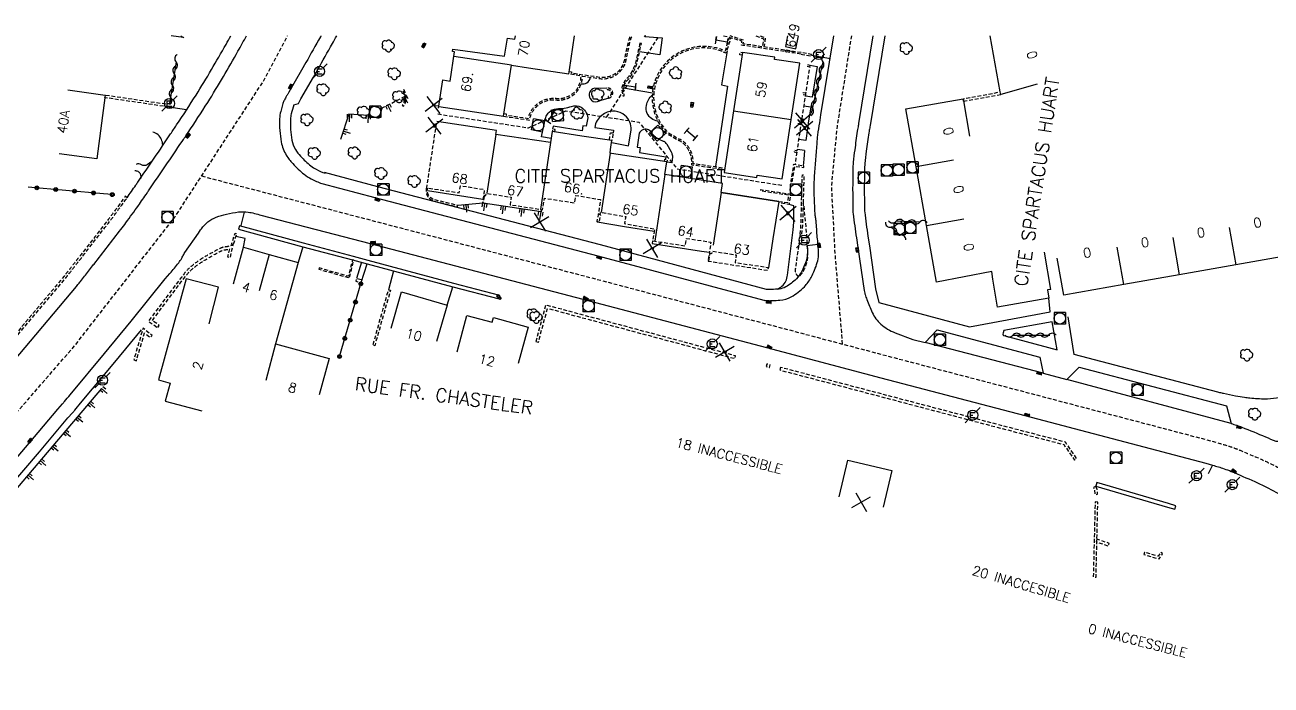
# Model space of a CAD drawing. Header units: millimetres. Extents: x 150000 to 151001, y 125999 to 127001.
# Drawn here: x 150158.4 to 150323, y 126914.3 to 127001.4 of the extents above; entities that cross this region are included whole.
import ezdxf
from ezdxf.enums import TextEntityAlignment as Align

# ---------------------------------------------------------------- set-up
doc = ezdxf.new("R2010")
doc.units = ezdxf.units.MM
doc.linetypes.add('DASHED', pattern=[0.75, 0.5, -0.25])
doc.layers.get('0').update_dxf_attribs({"linetype": 'CONTINUOUS'})
for name, color, linetype in [('W0001', 6, 'DASHED'), ('W0008', 7, 'CONTINUOUS'), ('W0017', 7, 'CONTINUOUS'), ('W0100', 7, 'CONTINUOUS'), ('W0112', 1, 'DASHED'), ('W0211', 2, 'CONTINUOUS'), ('W0300', 7, 'CONTINUOUS'), ('W0310', 3, 'CONTINUOUS'), ('W0322', 7, 'CONTINUOUS'), ('W0400', 7, 'CONTINUOUS'), ('W0420', 7, 'CONTINUOUS'), ('W0471', 7, 'CONTINUOUS'), ('W0989', 7, 'CONTINUOUS'), ('W0991', 7, 'CONTINUOUS'), ('W1102', 7, 'CONTINUOUS'), ('W1474', 7, 'CONTINUOUS')]:
    doc.layers.add(name, color=color, linetype=linetype)
doc.styles.get("Standard").update_dxf_attribs({"font": 'romans.shx', "width": 0.85})

# ---------------------------------------------------------------- blocks, each defined once
blk = doc.blocks.new('T300')
for p, q in [((-0.8, 0.51), (-0.86, 0.34)), ((-0.86, 0.34), (-0.86, 0.17)), ((-0.86, 0.17), (-0.74, 0.06)), ((-0.69, 0.63), (-0.8, 0.51)), ((-0.8, -0.06), (-0.74, 0.06)), ((-0.74, 0.06), (-0.69, 0.11)), ((-0.57, 0.69), (-0.69, 0.63)), ((-0.46, 0.69), (-0.57, 0.69)), ((-0.29, 0.63), (-0.46, 0.69)), ((-0.29, 0.63), (-0.17, 0.74)), ((-0.23, 0.57), (-0.29, 0.63)), ((-0.17, 0.74), (-0.06, 0.8)), ((-0.06, 0.8), (0.06, 0.8)), ((0.06, 0.8), (0.23, 0.74)), ((0.23, 0.74), (0.34, 0.63)), ((0.34, 0.63), (0.4, 0.51)), ((0.46, 0.46), (0.34, 0.46)), ((0.4, 0.51), (0.4, 0.46)), ((0.57, 0.4), (0.46, 0.46)), ((0.57, 0.4), (0.69, 0.29)), ((0.69, 0.29), (0.74, 0.17)), ((0.74, 0.06), (0.69, -0.17)), ((0.74, 0.17), (0.74, 0.06)), ((-0.8, -0.17), (-0.8, -0.06)), ((-0.8, -0.23), (-0.8, -0.17)), ((-0.74, -0.34), (-0.8, -0.23)), ((-0.69, -0.4), (-0.74, -0.34)), ((-0.51, -0.46), (-0.69, -0.4)), ((-0.4, -0.46), (-0.51, -0.46)), ((-0.4, -0.46), (-0.34, -0.46)), ((-0.34, -0.46), (-0.34, -0.4)), ((-0.34, -0.51), (-0.34, -0.46)), ((-0.29, -0.63), (-0.34, -0.51)), ((-0.17, -0.74), (-0.29, -0.63)), ((-0.06, -0.8), (-0.17, -0.74)), ((0.06, -0.8), (-0.06, -0.8)), ((0.17, -0.74), (0.06, -0.8)), ((0.23, -0.69), (0.17, -0.74)), ((0.29, -0.46), (0.23, -0.46)), ((0.29, -0.63), (0.23, -0.69)), ((0.46, -0.4), (0.29, -0.46)), ((0.34, -0.51), (0.29, -0.63)), ((0.34, -0.51), (0.34, -0.46)), ((0.57, -0.34), (0.46, -0.4)), ((0.63, -0.29), (0.57, -0.34)), ((0.69, -0.17), (0.63, -0.29))]:
    blk.add_line(p, q)
blk = doc.blocks.new('T420')
for p, q in [((0.75, 0.75), (-0.75, 0.75)), ((-0.75, 0.75), (-0.75, -0.75)), ((0.75, 0.75), (0.75, -0.75)), ((0.75, -0.75), (-0.75, -0.75))]:
    blk.add_line(p, q)
blk.add_ellipse((0, 0), major_axis=(-0.53, 0.53), ratio=1, start_param=3.926991, end_param=10.210176)
blk = doc.blocks.new('T471')
for p, q in [((-0.333334, 0.333334), (-0.333334, -0.333334)), ((-0.333334, 0.333334), (0.333334, 0.333334)), ((-0.333334, 0), (0, 0)), ((0.500001, 0.500001), (1.000002, 1.000002)), ((-0.500001, -0.500001), (-1.000002, -1.000002)), ((-0.333334, -0.333334), (0.333334, -0.333334))]:
    blk.add_line(p, q)
blk.add_ellipse((0, 0), major_axis=(0.471405, 0.471405), ratio=1, start_param=5.4977871438, end_param=11.780972451)
blk = doc.blocks.new('t211o')
at = {"color": 0, "linetype": 'Continuous'}
for p, q in [((-0.29, 0.5), (-0.29, 0)), ((0, 1), (0, 0)), ((0.29, 0.5), (0.29, 0))]:
    blk.add_line(p, q, dxfattribs=at)
blk = doc.blocks.new('T400')
for p, q in [((-0.15, 0.3), (0.15, 0.3)), ((-0.15, -0.25), (-0.15, 0.3)), ((-0.15, 0.15), (0.15, 0.15)), ((-0.15, 0), (0.15, 0)), ((0.15, 0.3), (0.15, -0.25)), ((-0.15, -0.15), (0.15, -0.15)), ((-0.15, -0.25), (-0.15, -0.3)), ((-0.15, -0.3), (0.15, -0.3)), ((0.15, -0.3), (0.15, -0.25))]:
    blk.add_line(p, q)
blk = doc.blocks.new('t322o')
at = {"color": 0, "linetype": 'Continuous'}
for radius in [0.25, 0.15]:
    blk.add_circle((0, 0), radius, dxfattribs=at)
blk = doc.blocks.new('t310o')
at = {"color": 0, "linetype": 'Continuous'}
for centre, start, end in [((-0.5, 0.38), 216.8699, 323.1304), ((0.5, -0.37), 36.8699, 143.1303)]:
    blk.add_arc(centre, 0.625, start, end, dxfattribs=at)
blk = doc.blocks.new('t991o')
at = {"color": 0, "linetype": 'Continuous'}
for p, q in [((-1, 1), (1, -1)), ((-1, -1), (1, 1))]:
    blk.add_line(p, q, dxfattribs=at)
blk = doc.blocks.new('T1474')
at = {"color": 0, "linetype": 'Continuous', "flags": 128}
for points in [[(-0.75, -0.5), (-0.75, 0.5)], [(-0.75, 0), (0.75, 0)], [(0.75, 0), (0.75, -0.5), (0.75, 0.5)]]:
    blk.add_lwpolyline(points, dxfattribs=at)

msp = doc.modelspace()

# ---------------------------------------------------------------- linework, layer by layer
at = {"layer": 'W0001', "flags": 128}
for points in [[(150134.66, 126924.13), (150165.05, 126959.14), (150178.23, 126976.07), (150189.85, 126993.9), (150193.12, 127000)], [(150235.3, 126989.31), (150242.21, 127000)], [(150266.43, 126959.3), (150265.45, 126971.24), (150264.98, 126980.17), (150265.74, 126988.06), (150267.63, 127000)], [(150212.97, 126989.69), (150224.94, 126987.86), (150229.87, 126990.1), (150239.52, 126988.62), (150244.58, 126982.44), (150258.45, 126980.27)]]:
    msp.add_lwpolyline(points, dxfattribs=at)
msp.add_lwpolyline([(150181.77, 126981.5), (150204.78, 126975.5), (150232.87, 126968.15), (150257.14, 126961.76), (150272.26, 126957.76), (150291.25, 126952.79), (150315.21, 126946.49), (150316.14, 126946.22, -0.011448), (150317.78, 126945.71, -0.017906), (150318.92, 126945.28, -0.004996), (150322.09, 126943.91, -0.010405), (150323.67, 126943.16, -0.025716), (150326.58, 126941.54, -0.023485), (150329.52, 126939.48, -0.021563), (150332.22, 126937.21, -0.030747), (150334.07, 126935.29, -0.006973), (150335.32, 126933.79, -0.005744), (150336.76, 126931.95, -0.007962), (150337.09, 126931.51, -0.009122), (150337.38, 126931.09), (150338.44, 126929.49), (150350.72, 126909.16), (150377.23, 126866.9), (150379.3, 126863.59), (150382.93, 126859.34), (150395.48, 126846.81)], format="xyb", dxfattribs=at)
at = {"layer": 'W0008', "flags": 128}
for points in [[(150131.48, 126926.89), (150139.4, 126936.29), (150152.37, 126951.57), (150155.44, 126955.23), (150165.25, 126966.91, 0.018455), (150165.43, 126967.15, -0.010365), (150165.75, 126967.56, -0.000252), (150166.83, 126968.94, 0.000502), (150167.37, 126969.62, 0.001431), (150167.56, 126969.87, 0.000077), (150171.11, 126974.45, 0.006929), (150171.77, 126975.33, 0.002724), (150173.41, 126977.59, 0.000636), (150174.57, 126979.25, 0.002627), (150174.84, 126979.65, 0.000325), (150179.18, 126986.04, 0.001753), (150179.98, 126987.23, 0.006759), (150182.57, 126991.21, 0.008021), (150184.64, 126994.63, 0.003904), (150186.57, 126997.98, 0.001138), (150187.7, 127000, 0.001138)], [(150171.92, 126978.63, 0.000636), (150173.07, 126980.29, 0.002627), (150173.34, 126980.67, 0.000325), (150177.68, 126987.06, 0.001753), (150178.47, 126988.24, 0.006759), (150181.03, 126992.18, 0.008021), (150183.07, 126995.55, 0.003904), (150184.99, 126998.88, 0.000636), (150185.62, 127000, 0.000636)], [(150197.53, 127000, -0.000643), (150197.46, 126999.88, 0.002096), (150195.54, 126996.47), (150194.97, 126995.46), (150193.3, 126992.58, 0.003516), (150193.1, 126992.24, 0.003516), (150192.9, 126991.89, 0.002461), (150192.77, 126991.65, 0.002461), (150192.64, 126991.41, 0.034359), (150192.21, 126990.03, 0.050002), (150192.07, 126989.05, 0.054422), (150192.29, 126985.99, 0.090769), (150192.95, 126984.25, 0.051762), (150193.8, 126983.13, 0.035085), (150195.31, 126981.72, 0.049432), (150196.24, 126981.11, 0.036332), (150197.63, 126980.51), (150204.66, 126978.65), (150234.09, 126970.97), (150256.02, 126965.1, 0.037609), (150256.16, 126965.07, 0.015296), (150256.52, 126965.04, 0.022091), (150257.11, 126965.04, 0.012411), (150258.16, 126965.1, 0.10496), (150259.64, 126965.55, 0.073752), (150261.38, 126966.88, 0.069601), (150262.28, 126968.11, 0.050295), (150263.08, 126970.06, 0.062487), (150263.25, 126971.06, 0.045053), (150263.18, 126972.47, 0.008796), (150263.09, 126973.43, -0.008796), (150263.01, 126974.39), (150262.93, 126975.4, 0.028299), (150262.85, 126976.02, -0.033468), (150262.79, 126976.54, -0.006024), (150262.68, 126979.26, -0.013053), (150262.68, 126980.51, -0.011035), (150262.73, 126981.45, -0.002388), (150263.05, 126985.8, -0.012906), (150263.16, 126986.91, -0.008767), (150263.4, 126988.53), (150263.57, 126989.56), (150265.25, 127000)], [(150193.97, 126990.88), (150194.56, 126991.08), (150194.87, 126991.67), (150196.56, 126994.56), (150197.13, 126995.58, -0.002096), (150199.04, 126998.98, 0.005192), (150199.61, 127000, 0.005192)], [(150270.44, 127000), (150268.55, 126988.42, -0.007114), (150268.44, 126987.82, 0.011448), (150268.37, 126987.44, 0.003532), (150268.03, 126984.96, 0.005415), (150267.83, 126983.33, 0.024623), (150267.77, 126982.3, 0.005081), (150267.77, 126977.27, 0.027883), (150267.82, 126976.51, 0.006533), (150268.25, 126973.32), (150268.43, 126972.06), (150269.27, 126966.37, 0.005714), (150269.35, 126966.03, 0.010592), (150269.4, 126965.85, 0.022759), (150269.63, 126965.18, 0.00873), (150270.35, 126963.48, 0.106865), (150271.47, 126961.94, 0.091718), (150273.36, 126960.8), (150275.7, 126959.91), (150277.35, 126959.53)], [(150231.92, 126993.68, 0.19066), (150232.66, 126993.82, 0.221162), (150233.13, 126994.53)], [(150235.3, 126993.1), (150234.48, 126993.05), (150233.66, 126993.1, 0.239616), (150233.02, 126992.53, 0.220205), (150233.07, 126991.73, 0.357971), (150234.06, 126991.33), (150234.66, 126991.54), (150235.47, 126991.79)], [(150242.01, 126988.75, -0.264138), (150240.63, 126989.76, -0.156533), (150240.51, 126990.82, -0.156886), (150241.29, 126992.19)], [(150193.97, 126990.88, 0.034359), (150193.6, 126989.7, 0.050002), (150193.5, 126989, 0.054422), (150193.7, 126986.25, 0.090769), (150194.17, 126984.99, 0.051762), (150194.84, 126984.11, 0.035085), (150196.21, 126982.84, 0.049432), (150196.9, 126982.38, 0.036332), (150198.1, 126981.86)], [(150227.95, 126986.47), (150226.68, 126986.66), (150227.09, 126988.75, -0.065931), (150227.29, 126989.4, -0.093514), (150227.67, 126989.92, -0.159932), (150228.66, 126990.39, 0.071465), (150230.63, 126990.68, -0.25294), (150231.9, 126990.57, -0.10004), (150232.46, 126990.03, -0.117504), (150232.79, 126989.19), (150232.57, 126988.06), (150232.1, 126988.13), (150232.05, 126987.48), (150228.19, 126988.06), (150228.13, 126987.67)], [(150235.93, 126985.94), (150235.94, 126985.94), (150238.17, 126985.5), (150238.49, 126987.57, 0.234434), (150237.68, 126989.49, 0.317469), (150234.99, 126989.76, 0.168899), (150233.8, 126988.4), (150233.71, 126987.92), (150236.17, 126987.54), (150236.12, 126987.17)], [(150243.23, 126983.37), (150243.9, 126983.26), (150244, 126984.01, 0.053621), (150243.9, 126984.49, 0.019239), (150243.84, 126984.65), (150243.24, 126985.67, 0.024802), (150243.13, 126985.81, 0.032598), (150242.96, 126985.99, 0.167113), (150242.79, 126986.06), (150242.2, 126986.34, -0.056408), (150241.85, 126986.53, -0.053111), (150241.56, 126986.79, -0.016786), (150241.13, 126987.29, 0.17959), (150240.66, 126987.65, 0.213149), (150239.97, 126987.57, 0.128054), (150239.55, 126987.15), (150239.28, 126985.32), (150239.68, 126985.27), (150239.6, 126984.62), (150243.08, 126984.04), (150243.03, 126983.73)], [(150263.18, 126972.47), (150261.72, 126972.27, -0.045053), (150261.77, 126971.12, -0.062487), (150261.67, 126970.48, -0.050295), (150260.98, 126968.81, -0.069601), (150260.32, 126967.91, -0.073752), (150258.92, 126966.85, -0.10496), (150258.03, 126966.57, -0.012411), (150257.06, 126966.51, -0.022091), (150256.6, 126966.51, -0.013279), (150256.36, 126966.53), (150234.47, 126972.4), (150205.04, 126980.08), (150198, 126981.94)], [(150137.85, 126921.3), (150158.99, 126946.2), (150162.77, 126950.72), (150163.4, 126951.42, 0.012906), (150163.64, 126951.7, -0.004064), (150164.4, 126952.62), (150168.95, 126958.05), (150172.47, 126962.31), (150176.96, 126967.91), (150177.58, 126968.62, 0.013168), (150178.74, 126970.04, 0.032847), (150179.15, 126970.65, 0.030163), (150179.4, 126971.14, -0.052443), (150179.55, 126971.41), (150181.34, 126973.93), (150181.63, 126974.37, -0.075194), (150182.58, 126975.43, -0.082577), (150183.71, 126976.07, -0.032819), (150185.05, 126976.47, -0.028281), (150186.65, 126976.75, -0.063539), (150187.9, 126976.73, -0.045647), (150189.6, 126976.32), (150204.02, 126972.57), (150232.1, 126965.22), (150256.37, 126958.83), (150271.49, 126954.83), (150290.48, 126949.86), (150314.4, 126943.57), (150315.3, 126943.31, -0.011448), (150316.81, 126942.84, -0.017906), (150317.75, 126942.49, -0.004996), (150320.86, 126941.14, -0.010405), (150322.33, 126940.45, -0.025716), (150324.96, 126938.98, -0.023485)], [(150139.09, 126920.25), (150160.35, 126945.06), (150164.11, 126949.56), (150164.72, 126950.23, 0.012906), (150165.02, 126950.58, -0.004064), (150165.76, 126951.48), (150170.32, 126956.91), (150173.84, 126961.18)], [(150292.91, 126955.47), (150277.35, 126959.53), (150278.9, 126961.17), (150292.47, 126957.59), (150292.91, 126955.47), (150296.04, 126954.62), (150297.67, 126956.25), (150317.15, 126951.15), (150317.73, 126948.81, -0.014536), (150318.48, 126948.58, -0.01567), (150319.17, 126948.33, -0.003852), (150322.29, 126947.05, -0.008876), (150323.63, 126946.46, 0.004946), (150325.1, 126946.57, 0.004946), (150326.56, 126946.71, 0.005165), (150328.43, 126946.93, 0.008265), (150329.6, 126947.1), (150330.58, 126947.26), (150345.41, 126949.92)]]:
    msp.add_lwpolyline(points, format="xyb", dxfattribs=at)
at = {"layer": 'W0008'}
msp.add_lwpolyline([(150240.3, 126999.93), (150242.61, 126999.75), (150242.3, 126997.52), (150239.6, 126997.89)], dxfattribs=at)
at = {"layer": 'W0008', "flags": 128}
for points in [[(150251.18, 126998.03), (150250.44, 126993.52), (150251.24, 126993.35), (150249.64, 126982.74)], [(150237.47, 126993.12), (150241.31, 126992.5)], [(150221.17, 126965.71), (150215.07, 126967.3), (150203.77, 126970.34), (150201.82, 126970.87), (150195.24, 126972.61), (150186.77, 126974.92), (150186.65, 126974.47), (150195.12, 126972.16), (150201.7, 126970.42), (150203.65, 126969.9), (150214.95, 126966.85), (150221.05, 126965.26), (150221.15, 126965.72)], [(150317.73, 126948.81), (150296.04, 126954.62)], [(150315.3, 126943.31), (150314.7, 126942.15)]]:
    msp.add_lwpolyline(points, dxfattribs=at)
for points in [[(150230.7, 126990.69), (150230.7, 126990.69)], [(150299.87, 126940.53), (150309.35, 126937.76), (150310.31, 126937.48), (150310.45, 126937.96), (150309.49, 126938.24), (150300.01, 126941.01)]]:
    msp.add_lwpolyline(points, close=True, dxfattribs=at)
at = {"layer": 'W0017'}
for p, q in [((150264.82, 126996.99), (150262.32, 126997.4)), ((150262.23, 126990.59), (150261.31, 126990.73)), ((150261.39, 126984.87), (150260.46, 126985)), ((150218.92, 126978.41), (150211.59, 126979.53)), ((150226.6, 126976.75), (150218.97, 126977.91))]:
    msp.add_line(p, q, dxfattribs=at)
at = {"layer": 'W0017', "flags": 128}
for points in [[(150272.01, 127000), (150270.07, 126988.17, -0.007114), (150269.95, 126987.53, 0.011448), (150269.9, 126987.22, 0.003532), (150269.56, 126984.76, 0.005415), (150269.37, 126983.16, 0.024623), (150269.31, 126982.28, 0.005081), (150269.31, 126977.28, 0.027883), (150269.35, 126976.7, 0.006533), (150269.77, 126973.54), (150269.96, 126972.29), (150270.79, 126966.59), (150271.23, 126964.79), (150283.18, 126961.59), (150293.86, 126963.57), (150293.66, 126965.38)], [(150176.63, 126985.51, 0.029618), (150176.63, 126985.58, 0.08398), (150176.47, 126986.3, 0.118193), (150176.02, 126986.93, 0.118193), (150175.33, 126987.29)], [(150175.2, 126983.42), (150174.56, 126982.97, -0.322258), (150173.84, 126982.99, 0.322258), (150173.12, 126983)], [(150173.73, 126981.13, 0.110447), (150173.77, 126981.46, 0.110447), (150173.68, 126981.78, 0.143364), (150173.37, 126982.08, 0.143364), (150172.95, 126982.16)], [(150257.77, 126966.55, 0.087834), (150258.41, 126966.93, 0.099914), (150258.93, 126967.6, 0.099914), (150259.15, 126968.42), (150259.92, 126974.39), (150259.99, 126975.41), (150260, 126977.55), (150259.35, 126977.75)], [(150334.71, 126954.2), (150325.3, 126952.42), (150324.14, 126952.24, -0.00845), (150322.55, 126952.02, -0.043841), (150322.24, 126952.01, -0.006456), (150320.22, 126952.15, -0.018375), (150319.51, 126952.24, -0.007372), (150318.34, 126952.44, -0.005299), (150316.73, 126952.76, -0.018824), (150316.54, 126952.8, 0.006077), (150315.98, 126952.96), (150297.03, 126957.93), (150296.2, 126962.88)]]:
    msp.add_lwpolyline(points, format="xyb", dxfattribs=at)
for points in [[(150262.09, 126996.12), (150263.08, 126995.96), (150262.43, 126991.89), (150261.51, 126992.04)], [(150179.79, 126990.24), (150177.11, 126990.65)], [(150262.22, 126990.59), (150261.93, 126988.77), (150261.79, 126987.77), (150261.56, 126986.18), (150260.64, 126986.3)], [(150261.41, 126984.87), (150261.31, 126983.71), (150261.24, 126982.83)], [(150187.39, 126976.72), (150186.94, 126974.95)], [(150233.97, 126975.51), (150233.99, 126975.45), (150237.63, 126974.85), (150241.55, 126974.22)], [(150187.29, 126972.08), (150187.54, 126973.25), (150186.27, 126973.52)], [(150195.12, 126972.16), (150194.53, 126970.06)], [(150241.33, 126972.94), (150241.27, 126972.58), (150247.78, 126971.58), (150248.85, 126971.42)], [(150202.9, 126970.13), (150202.22, 126967.94)], [(150202.86, 126967.45), (150203.65, 126969.9)], [(150207.09, 126968.97), (150206.46, 126966.48)], [(150214.18, 126964.46), (150214.95, 126966.85)]]:
    msp.add_lwpolyline(points, dxfattribs=at)
msp.add_lwpolyline([(150287.72, 126961.1), (150287.62, 126960.77, 0.160224), (150287.62, 126960.48, 0.390404), (150287.74, 126960.42), (150294.75, 126958.54), (150294.12, 126962.25)], format="xyb", close=True, dxfattribs=at)
at = {"layer": 'W0100'}
msp.add_line((150234.41, 126976.36), (150234.15, 126976.42), dxfattribs=at)
at = {"layer": 'W0100', "flags": 128}
for points in [[(150213.05, 126990.47), (150213.61, 126994.19), (150214.6, 126994.03), (150215.19, 126997.91), (150214.9, 126997.96), (150214.94, 126998.26), (150221.78, 126997.34), (150222.15, 126999.72), (150223.14, 126999.56), (150223.21, 127000)], [(150213.11, 126990.68), (150221.66, 126989.4), (150222.68, 126996.12), (150224.95, 126995.78), (150230.27, 126994.97), (150230.36, 126995.54), (150231.04, 127000)], [(150259.16, 127000), (150258.87, 126998.58), (150260.24, 126998.3), (150260.6, 127000)], [(150292.12, 126993.64), (150287.31, 126992.28), (150287.22, 126992.6), (150285.94, 127000)], [(150164.1, 126992.86), (150169.05, 126992.19), (150167.91, 126983.76), (150162.95, 126984.44)], [(150293.91, 126966.53), (150293.5, 126966.46), (150293.66, 126965.38), (150286.87, 126964.19), (150286.28, 126967.89), (150286.13, 126968.87), (150278.83, 126967.48), (150277.51, 126974.97), (150276.15, 126982.71), (150274.8, 126990.39), (150282.35, 126991.7), (150283.21, 126986.77)], [(150250.4, 126979.32), (150257.99, 126978.15), (150250.39, 126979.32), (150250.58, 126980.51), (150242.97, 126981.69), (150243.23, 126983.37), (150235.91, 126984.48), (150235.71, 126984.51), (150235.79, 126985.02), (150235.88, 126985.61), (150235.96, 126986.18), (150232, 126986.78), (150228.09, 126987.38), (150227.86, 126985.91), (150220.64, 126987), (150220.72, 126987.5), (150212.82, 126988.7)], [(150257.99, 126978.15), (150257.23, 126973.21)], [(150185.97, 126967.26), (150187.29, 126972.08), (150190.69, 126971.15), (150194.53, 126970.06), (150191.54, 126959.32), (150198.6, 126957.41), (150197.3, 126952.58)], [(150257.22, 126973.21), (150256.64, 126969.38)], [(150333.65, 126972.47), (150325.83, 126971.09), (150318.36, 126969.76), (150310.9, 126968.45), (150303.58, 126967.16), (150295.63, 126965.74), (150294.75, 126970.66)], [(150293.91, 126966.5), (150293.08, 126971.43)], [(150182.75, 126961.96), (150183.99, 126966.8), (150179.73, 126967.9), (150176.07, 126954.57), (150177.61, 126954.15), (150176.97, 126951.77), (150181.8, 126950.47)], [(150206.8, 126961.39), (150208.19, 126966.19), (150214.18, 126964.46), (150212.79, 126959.65)], [(150215.5, 126958.26), (150216.81, 126963.09), (150220.15, 126962.18), (150220.34, 126962.82), (150224.92, 126961.55), (150223.58, 126956.73)], [(150265.97, 126939.12), (150267.11, 126943.98), (150272.93, 126942.62), (150271.79, 126937.75)]]:
    msp.add_lwpolyline(points, dxfattribs=at)
for points in [[(150253.21, 126997.81), (150252.03, 126990.11), (150250.8, 126981.97), (150255.09, 126981.32), (150255.13, 126981.62), (150258.44, 126981.12), (150259.64, 126988.96), (150260.76, 126996.38), (150257.45, 126996.87), (150257.49, 126997.17)], [(150253.08, 126997), (150253.08, 126997)], [(150212.56, 126990.93), (150212.54, 126990.77), (150212.29, 126990.81), (150212.31, 126990.97)], [(150212.61, 126987.93), (150212.38, 126987.96), (150212.43, 126988.37), (150212.66, 126988.34)], [(150261.03, 126988.57), (150261.27, 126988.55), (150261.3, 126988.98), (150261.07, 126989)], [(150261.29, 126987.7), (150261.52, 126987.68), (150261.55, 126988), (150261.32, 126988.02)], [(150259.1, 126976.8), (150259.34, 126976.78), (150259.3, 126976.36), (150259.07, 126976.38)], [(150226.33, 126975.54), (150226.29, 126975.39), (150226.54, 126975.33), (150226.58, 126975.48)], [(150241.12, 126971.9), (150241.17, 126972.07), (150241.46, 126971.99), (150241.42, 126971.83)], [(150251.07, 126958.32), (150251.02, 126958.1), (150250.66, 126958.19), (150250.72, 126958.42)]]:
    msp.add_lwpolyline(points, close=True, dxfattribs=at)
at = {"layer": 'W0112'}
for p, q in [((150261.54, 126992.43), (150261.51, 126992.23)), ((150212.55, 126990.82), (150213.09, 126990.74)), ((150260.99, 126988.73), (150260.91, 126988.31))]:
    msp.add_line(p, q, dxfattribs=at)
at = {"layer": 'W0112', "flags": 128}
for points in [[(150179.08, 127000), (150179.06, 126999.96), (150179.38, 126999.79), (150179.49, 127000)], [(150260.97, 126997.8), (150253.3, 126998.95), (150253.3, 126998.95), (150253.35, 126999.44), (150251.57, 127000)], [(150254.99, 127000), (150256, 126999.63), (150255.84, 126998.57)], [(150255.56, 127000), (150256.22, 126999.76), (150256.04, 126998.54)], [(150253.16, 126997.47), (150252.85, 126997.51), (150252.9, 126997.86), (150253.21, 126997.81)], [(150260.94, 126997.6), (150261.12, 126997.56), (150262.29, 126997.34), (150262.32, 126997.53), (150261.15, 126997.76), (150260.97, 126997.8)], [(150262.08, 126995.93), (150262.13, 126996.11), (150261.79, 126996.21), (150261.74, 126996.03), (150262.08, 126995.93), (150261.54, 126992.43), (150261.2, 126992.49), (150261.16, 126992.29), (150261.51, 126992.23), (150260.99, 126988.73), (150260.65, 126988.8), (150260.56, 126988.38), (150260.91, 126988.31), (150260.4, 126984.82), (150260.06, 126984.9), (150260.02, 126984.7), (150260.36, 126984.62), (150260.4, 126984.82), (150260.14, 126982.99)], [(150282.41, 126991.38), (150282.35, 126991.7), (150287.22, 126992.6)], [(150282.41, 126991.38), (150287.31, 126992.28)], [(150212.76, 126988.49), (150211.46, 126979.93), (150215.78, 126979.29), (150215.98, 126980.22), (150219.08, 126979.72), (150219.03, 126978.92), (150218.84, 126977.91), (150218.96, 126977.89), (150219.16, 126978.9), (150219.03, 126978.92), (150219.31, 126978.91), (150219.36, 126979.22), (150220.35, 126979.07), (150222.66, 126978.7), (150222.51, 126977.71), (150226.81, 126977.05), (150227.06, 126978.57), (150231.05, 126977.95), (150231.2, 126978.94), (150234.46, 126978.38), (150234.15, 126976.42), (150233.97, 126975.51), (150234.31, 126975.44), (150234.49, 126976.34), (150234.41, 126976.36), (150234.46, 126976.71), (150237.78, 126976.13), (150237.62, 126975.21), (150241.6, 126974.51), (150241.33, 126972.94), (150245.63, 126972.28), (150245.81, 126973.25), (150249.02, 126972.77), (150248.83, 126971.28)], [(150228.44, 126987.33), (150228.48, 126987.62), (150228.13, 126987.67), (150228.09, 126987.38)], [(150235.62, 126986.23), (150235.77, 126987.22), (150236.12, 126987.17), (150235.96, 126986.18)], [(150242.89, 126983.42), (150242.94, 126983.74), (150243.28, 126983.69), (150243.23, 126983.37)], [(150257.99, 126978.15), (150259.18, 126977.98), (150259.33, 126978.95), (150255.61, 126979.51), (150255.64, 126979.7), (150259.55, 126979.12), (150259.35, 126977.75), (150257.96, 126977.95)], [(150248.66, 126970.33), (150248.68, 126970.26), (150256.58, 126969.04), (150256.64, 126969.38), (150252.29, 126970.01), (150252.4, 126971.04), (150249.16, 126971.53), (150249.11, 126971.24), (150248.83, 126971.28), (150248.66, 126970.33), (150248.77, 126970.31), (150248.93, 126971.27)], [(150202.82, 126967.79), (150202.22, 126967.94), (150202.14, 126967.59), (150202.83, 126967.42)]]:
    msp.add_lwpolyline(points, dxfattribs=at)
for points in [[(150221.66, 126989.4), (150225.07, 126988.88, -0.122975), (150225.72, 126990.33, -0.103706), (150226.75, 126991.2, -0.15984), (150228.66, 126991.54, 0.114002), (150230.08, 126991.75, 0.153759), (150231.56, 126992.96, 0.146087), (150232.08, 126994.68), (150234.3, 126994.37, 0.142306), (150236.06, 126994.61, 0.086533), (150236.97, 126995.22, 0.180264), (150237.88, 126997.08), (150238.34, 126999.15, -0.054983), (150238.62, 127000, -0.054983)], [(150230.33, 126995.31), (150230.63, 126995.26), (150230.6, 126995.12), (150232.12, 126994.88), (150234.33, 126994.57, 0.142413), (150235.98, 126994.79, 0.086533), (150236.83, 126995.36, 0.181407), (150237.68, 126997.11), (150238.15, 126999.19, -0.049589), (150238.4, 127000, -0.049589)], [(150240.38, 127000, 0.008147), (150240.3, 126999.92), (150240.22, 127000)], [(150250.7, 127000), (150251.18, 126999.91), (150251.47, 126999.82), (150250.9, 126998, 0.831761), (150243.21, 126987.08), (150244.73, 126986.24, -0.115467), (150245.69, 126985.49, -0.085401), (150246.27, 126984.48, -0.097798), (150246.46, 126983.17), (150246.46, 126983.02), (150246.5, 126982.99), (150250.86, 126982.35)], [(150260.94, 126997.6), (150253.26, 126998.75), (150253.07, 126998.79), (150253.1, 126998.98), (150253.14, 126999.3), (150251.66, 126999.76), (150251.02, 126997.72, 0.844581), (150243.33, 126987.24), (150244.82, 126986.42, -0.11476), (150245.85, 126985.62, -0.085401), (150246.45, 126984.55, -0.097246), (150246.66, 126983.17), (150250.89, 126982.55)], [(150221.71, 126989.75), (150222.01, 126989.7), (150221.99, 126989.55), (150224.91, 126989.11, -0.108801), (150225.56, 126990.46, -0.103706), (150226.65, 126991.37, -0.159336), (150228.69, 126991.74, 0.113479), (150230.01, 126991.94, 0.153759), (150231.4, 126993.07, 0.14881), (150231.88, 126994.71), (150230.27, 126994.97)], [(150205.54, 126990.45), (150208.57, 126992.01, -0.087922), (150208.52, 126991.39, -0.087922), (150208.26, 126990.82), (150208.43, 126990.7, 0.087922), (150208.72, 126991.34, 0.087922), (150208.77, 126992.03, 0.057366), (150208.68, 126992.48, 0.057366), (150208.49, 126992.89), (150208.31, 126992.79, -0.057366), (150208.49, 126992.41, -0.057366), (150208.57, 126992.01)], [(150260.82, 126973.78), (150260.18, 126969.2, 0.084122), (150260.18, 126968.87, 0.084122), (150260.29, 126968.56, 0.069343), (150260.45, 126968.35, 0.069343), (150260.66, 126968.18, 0.06118), (150261.28, 126969, 0.06118), (150261.67, 126969.94, 0.04192), (150261.81, 126970.62, 0.04192), (150261.83, 126971.32), (150261.81, 126972.52), (150261.63, 126974.5), (150261.34, 126977.52), (150261.21, 126977.9), (150261.13, 126975.03), (150261.06, 126974.3), (150260.99, 126973.77), (150260.8, 126973.8), (150260.87, 126974.32), (150260.93, 126975.04), (150261.01, 126977.91), (150261.12, 126981.66), (150261.32, 126981.65), (150261.21, 126977.9)], [(150211.46, 126979.93, 0.073276), (150211.41, 126979.53, 0.073276), (150211.47, 126979.13, 0.111859), (150211.77, 126978.62, 0.103967), (150212.29, 126978.26), (150212.43, 126978.2), (150215.57, 126977.42), (150215.62, 126977.6), (150212.49, 126978.38), (150212.37, 126978.43, -0.103967), (150211.91, 126978.75, -0.111859), (150211.65, 126979.18, -0.073276), (150211.59, 126979.53, -0.07824), (150211.64, 126979.9)], [(150171.92, 126978.63), (150171.68, 126978.82, -0.002724), (150170.06, 126976.58, -0.006929), (150169.44, 126975.75, -0.000077), (150165.89, 126971.17, -0.001431), (150165.7, 126970.93, -0.000502), (150165.16, 126970.25, 0.000252), (150164.08, 126968.87, 0.010365), (150163.71, 126968.39, -0.018455), (150163.63, 126968.28), (150153.81, 126956.6), (150154.04, 126956.41), (150163.86, 126968.08, 0.018455), (150163.96, 126968.21, -0.010365), (150164.32, 126968.69, -0.000252), (150165.4, 126970.06, 0.000502), (150165.94, 126970.75, 0.001431), (150166.12, 126970.99, 0.000077), (150169.67, 126975.56, 0.006929), (150170.3, 126976.4, 0.002724), (150171.93, 126978.64)]]:
    msp.add_lwpolyline(points, format="xyb", dxfattribs=at)
for points in [[(150239.65, 126999.03), (150239.06, 126996.4, -0.051652), (150238.65, 126995.41, -0.01625), (150238.49, 126995.11, -0.017889), (150238.08, 126994.5, 0.094957), (150237.49, 126993.75, 0.06331), (150237.27, 126993.15, 0.125208), (150237.28, 126992.87), (150237.41, 126992.07), (150237.6, 126992.1), (150237.47, 126992.92, -0.132485), (150237.47, 126993.11, -0.06331), (150237.67, 126993.66, -0.097402), (150238.23, 126994.36, 0.018454), (150238.66, 126995.01, 0.01625), (150238.83, 126995.31, 0.051923), (150239.25, 126996.35), (150239.85, 126998.98)], [(150235.47, 126991.79, 0.431826), (150236.06, 126992.55, 0.417201), (150235.3, 126993.1), (150235.33, 126992.9, -0.417201), (150235.86, 126992.52, -0.431826), (150235.45, 126991.99)], [(150175.97, 126961.48), (150176.17, 126961.77), (150175.25, 126962.41), (150179.42, 126967.98), (150179.74, 126968.38, -0.05404), (150180.63, 126969.3, -0.038137), (150182.17, 126970.38, -0.010248), (150184.02, 126971.44, -0.032028), (150184.61, 126971.71, -0.086412), (150184.85, 126971.76, 0.071644), (150185.38, 126971.85), (150185.44, 126971.87), (150185.2, 126970.81), (150185.55, 126970.73), (150185.92, 126972.4), (150185.27, 126972.19, -0.071644), (150184.84, 126972.12, 0.086412), (150184.48, 126972.04, 0.032028), (150183.86, 126971.75, 0.010248), (150181.98, 126970.69, 0.038137), (150180.41, 126969.58, 0.05404), (150179.46, 126968.6), (150179.14, 126968.2), (150174.74, 126962.33)]]:
    msp.add_lwpolyline(points, format="xyb", close=True, dxfattribs=at)
for points in [[(150177.19, 126991), (150177.14, 126990.65), (150169, 126991.84), (150169.05, 126992.19)], [(150259.78, 126980.74), (150260.11, 126982.78), (150261.3, 126982.62), (150261.33, 126982.82), (150259.94, 126983.01), (150259.58, 126980.77)], [(150185.92, 126972.4), (150185.72, 126972.46), (150186.19, 126973.97), (150186.39, 126973.9)], [(150197.29, 126969.35), (150197.24, 126969.19), (150201.29, 126968.04), (150201.87, 126970.38), (150201.7, 126970.42), (150201.16, 126968.25)], [(150206.46, 126966.48), (150206.7, 126966.41), (150205.99, 126963.88), (150204.63, 126959.07), (150204.39, 126959.13), (150205.74, 126963.95)], [(150225.91, 126959.63), (150226.25, 126959.54), (150227.45, 126964.02), (150252.2, 126957.39), (150252.29, 126957.74), (150227.2, 126964.46)], [(150172.81, 126957.21), (150173.15, 126957.11), (150174.23, 126960.78), (150175, 126960.17), (150175.22, 126960.45), (150174.03, 126961.39)], [(150256.42, 126956.67), (150256.33, 126956.32), (150256.78, 126956.21), (150256.87, 126956.56)], [(150258.22, 126956.23), (150258.13, 126955.88), (150287.29, 126948.2), (150295.63, 126946.05), (150297.06, 126943.99), (150297.35, 126944.19), (150295.85, 126946.36), (150287.38, 126948.55)], [(150299.87, 126940.53), (150299.55, 126940.38), (150299.72, 126940.02), (150299.73, 126939.45), (150300.08, 126939.46), (150300.07, 126940.1)], [(150300.14, 126938.44), (150299.78, 126938.45), (150299.66, 126933.53), (150299.54, 126928.54), (150299.9, 126928.53), (150300.02, 126933.53)], [(150300.02, 126933.53), (150299.9, 126933.19), (150301.53, 126932.64), (150301.65, 126932.98)], [(150306.32, 126931.79), (150306.23, 126931.5), (150308.25, 126930.93), (150308.7, 126931.63), (150308.45, 126931.79), (150308.12, 126931.28)]]:
    msp.add_lwpolyline(points, close=True, dxfattribs=at)
at = {"layer": 'W0211', "flags": 128}
for points in [[(150203.83, 126989.51), (150204.23, 126990.83), (150205.56, 126990.43), (150205.16, 126989.11), (150203.83, 126989.51), (150201.2, 126989.66), (150200.11, 126986.31)], [(150226.62, 126977.07), (150226.6, 126976.75), (150218.97, 126977.91), (150215.62, 126977.6)], [(150168.55, 126953.43), (150154.89, 126937.43), (150147.39, 126926.74), (150145.91, 126921.97)]]:
    msp.add_lwpolyline(points, dxfattribs=at)
at = {"layer": 'W0310', "flags": 128}
for points in [[(150178.39, 126996.56), (150177.52, 126991.07)], [(150263.8, 126996.59), (150262.29, 126989.8)], [(150276.62, 126975.39), (150273.49, 126975.55)], [(150272.84, 126974.73), (150274.04, 126973.68)], [(150288.92, 126960.47), (150293.82, 126960.48)]]:
    msp.add_lwpolyline(points, dxfattribs=at)
at = {"layer": 'W0322', "flags": 128}
for points in [[(150179.38, 126999.79), (150177.74, 127000)], [(150169.97, 126979.04), (150168.82, 126979.14), (150158.86, 126980.04)], [(150199.99, 126957.65), (150202.86, 126967.45)]]:
    msp.add_lwpolyline(points, dxfattribs=at)
at = {"layer": 'W1102'}
for p, q in [((150281.08, 126983.57), (150276.15, 126982.71)), ((150277.51, 126974.97), (150282.44, 126975.84)), ((150310.03, 126973.38), (150310.9, 126968.45)), ((150317.49, 126974.68), (150318.36, 126969.76)), ((150303.58, 126967.16), (150302.71, 126972.08)), ((150190.69, 126971.15), (150189.35, 126966.33)), ((150191.54, 126959.32), (150190.24, 126954.49))]:
    msp.add_line(p, q, dxfattribs=at)
at = {"layer": 'W1102', "flags": 128}
for points in [[(150222.68, 126996.12), (150215.09, 126997.28)], [(150252.03, 126990.11), (150259.64, 126988.96)], [(150220.64, 126987), (150219.44, 126979.21)], [(150227.86, 126985.91), (150226.53, 126977.09)], [(150235.71, 126984.51), (150234.52, 126976.7)], [(150242.97, 126981.69), (150241.62, 126972.9)], [(150250.39, 126979.32), (150249.32, 126972.35)]]:
    msp.add_lwpolyline(points, dxfattribs=at)

# ---------------------------------------------------------------- block references
at = {"layer": 'W0211'}
for p, rotation in [((150208.57, 126992.01), 207.1872998414937), ((150206.35, 126990.87), 207.1872998414937), ((150201.34, 126989.65), 176.639734650273), ((150203.83, 126989.51), 176.639734650273), ((150200.47, 126987.42), 251.9788310152636), ((150216.69, 126977.7), 185.2538374280657), ((150219.18, 126977.88), 171.335930917761), ((150221.65, 126977.5), 171.335930917761), ((150224.12, 126977.12), 171.335930917761), ((150226.6, 126976.75), 171.335930917761), ((150168.55, 126953.43), 229.5027880348928), ((150166.92, 126951.52), 229.5027880348928), ((150165.3, 126949.62), 229.5027880348928), ((150163.68, 126947.72), 229.5027880348928), ((150162.05, 126945.82), 229.5027880348928), ((150160.43, 126943.92), 229.5027880348928), ((150158.81, 126942.02), 229.5027880348928)]:
    msp.add_blockref('t211o', p, dxfattribs=dict(at, rotation=rotation))
at = {"layer": 'W0300'}
for p in [(150206.46, 126998.67), (150274.87, 126998.34), (150207.24, 126994.99), (150197.84, 126992.89), (150207.86, 126991.94), (150195.72, 126988.92), (150203.19, 126989.92), (150196.7, 126984.48), (150201.98, 126984.54), (150205.48, 126981.82), (150209.88, 126980.78), (150225.61, 126963.17), (150225.98, 126962.81), (150319.84, 126957.84), (150320.89, 126950.04)]:
    msp.add_blockref('T300', p, dxfattribs=at)
for p, rotation in [((150244.32, 126995.14), 172.2770407151447), ((150234.17, 126992.23), 19.28106379060091), ((150242.95, 126990.61), 173.2764055965789), ((150231.31, 126989.81), 183.3106068795399)]:
    msp.add_blockref('T300', p, dxfattribs=dict(at, rotation=rotation))
at = {"layer": 'W0310'}
for p, rotation in [((150178.39, 126996.56), 261.0287587891665), ((150263.8, 126996.59), 257.4317043661396), ((150178.14, 126995.02), 261.0287587891665), ((150263.46, 126995.06), 257.4317043661396), ((150177.9, 126993.47), 261.0287587891665), ((150262.78, 126992), 257.4317043661396), ((150263.12, 126993.53), 257.4317043661396), ((150177.66, 126991.92), 261.0287587891665), ((150262.44, 126990.47), 257.4317043661396), ((150272.84, 126974.73), 319.008042890162), ((150273.5, 126975.54), 177.0979590602271), ((150275.06, 126975.47), 177.0979590602271), ((150276.62, 126975.39), 177.0979590602271), ((150274.02, 126973.7), 319.008042890162), ((150288.92, 126960.47), 0.143483291089863), ((150290.49, 126960.47), 0.143483291089863), ((150292.05, 126960.47), 0.143483291089863), ((150293.62, 126960.48), 0.143483291089863)]:
    msp.add_blockref('t310o', p, dxfattribs=dict(at, rotation=rotation))
at = {"layer": 'W0322'}
for p, rotation in [((150160.01, 126979.94), 174.8388343152089), ((150162.5, 126979.71), 174.8388343152089), ((150164.99, 126979.49), 174.8388343152089), ((150167.48, 126979.26), 174.8388343152089), ((150169.97, 126979.04), 174.8388343152089), ((150202.8, 126967.25), 73.64999910135303), ((150202.1, 126964.85), 73.64999910135303), ((150201.4, 126962.45), 73.64999910135303), ((150200.69, 126960.05), 73.64999910135303), ((150199.99, 126957.65), 73.64999910135303)]:
    msp.add_blockref('t322o', p, dxfattribs=dict(at, rotation=rotation))
at = {"layer": 'W0400'}
for p, rotation in [((150211.11, 126998.75), 334.8170502371491), ((150193.53, 126993.3), 153.6109777696596), ((150241.04, 126993.2), 80.79135147238746), ((150246.55, 126990.92), 351.424509917937), ((150180, 126986.81), 322.0787937785445), ((150204.97, 126978.39), 251.3342387215806), ((150204.43, 126972.7), 89.40345474932117), ((150263.31, 126972.32), 187.6512723314513), ((150268.36, 126971.74), 8.47067182047958), ((150234.31, 126970.74), 72.35085732074138), ((150221.03, 126965.52), 225.2063741826293), ((150232.48, 126965.33), 244.7433271555368), ((150256.69, 126964.83), 86.25489311014096), ((150256.74, 126958.9), 242.3481286668829), ((150292.43, 126955.44), 76.3188944473866), ((150290.81, 126949.94), 74.82572645209595), ((150318.78, 126948.31), 254.8849627881722), ((150159.11, 126946.53), 137.3009643886789), ((150318.14, 126942.51), 51.06544797703314)]:
    msp.add_blockref('T400', p, dxfattribs=dict(at, rotation=rotation))
at = {"layer": 'W0420'}
for p in [(150204.67, 126989.97), (150273.82, 126982.3), (150275.67, 126982.63), (150269.24, 126981.25), (150272.27, 126982.23), (150205.77, 126979.71), (150260.25, 126979.68), (150177.26, 126976.05), (150273.96, 126974.49), (150275.37, 126974.64), (150204.8, 126971.74), (150237.76, 126971.07), (150232.86, 126964.33), (150295.12, 126962.7), (150279.28, 126959.87), (150305.36, 126953.24), (150302.54, 126944.27)]:
    msp.add_blockref('T420', p, dxfattribs=at)
for p, rotation in [((150228.8, 126989.52), 184.5114114309723), ((150226.21, 126988.18), 259.0105415056105), ((150241.99, 126987.15), 133.1756411300497), ((150245.76, 126982.09), 171.201315911491)]:
    msp.add_blockref('T420', p, dxfattribs=dict(at, rotation=rotation))
at = {"layer": 'W0471'}
for p in [(150263.26, 126997.53), (150197.35, 126995.32), (150177.52, 126991.07), (150261.34, 126973.03), (150249.22, 126959.32), (150168.68, 126954.53), (150283.62, 126949.92), (150313.18, 126941.92), (150317.9, 126940.74)]:
    msp.add_blockref('T471', p, dxfattribs=at)
at = {"layer": 'W0991', "extrusion": (0, 0, -1)}
for p, rotation in [((-150212.42, 126990.87), 8.287109579956963), ((-150212.52, 126988.15), 277.581401480978), ((-150259.2, 126976.58), 275.001803749025), ((-150241.29, 126971.95), 13.54141965890609), ((-150250.87, 126958.26), 14.70125841048907)]:
    msp.add_blockref('t991o', p, dxfattribs=dict(at, rotation=rotation))
at = {"layer": 'W0991'}
for p, rotation in [((150261.17, 126988.78), 85.53299341147563), ((150261.42, 126987.85), 84.62359133059265), ((150226.43, 126975.43), 346.4822324685111), ((150268.88, 126938.43), 345.0696300000649)]:
    msp.add_blockref('t991o', p, dxfattribs=dict(at, rotation=rotation))
at = {"layer": 'W1474'}
for p, rotation in [((150250.44, 126999.31), 169.6165054156849), ((150238.35, 126993.39), 350.7913514723874), ((150227.88, 126989.33), 235.8111943942624), ((150246.39, 126987.01), 139.2241099774131)]:
    msp.add_blockref('T1474', p, dxfattribs=dict(at, rotation=rotation))

# ---------------------------------------------------------------- texts
at = {"layer": 'W0989'}
for s, rotation, p in [('CITE SPARTACUS HUART', 81.1807, (150292.08, 126980.76)), ('RUE FR. CHASTELER', 352.1691, (150213.77, 126952.49))]:
    msp.add_text(s, height=1.75, rotation=rotation, dxfattribs=at).set_placement(p, align=Align.MIDDLE)
msp.add_text('CITE SPARTACUS HUART', height=1.75, dxfattribs=at).set_placement((150237.03, 126981.5), align=Align.MIDDLE)
at = {"layer": 'W0991'}
for s, rotation, p in [('1649', 78.2282, (150259.72, 126999.52)), ('70', 81.3382, (150224.34, 126998.36)), ('0', 285.7116, (150291.45, 126997.48)), ('69.', 81.3475, (150216.82, 126993.92)), ('59', 81.3023, (150255.69, 126992.93)), ('40A', 82.022, (150163.53, 126988.65)), ('0', 284.3398, (150280.41, 126987.41)), ('61', 81.4425, (150254.59, 126985.71)), ('68', 351.2748, (150215.85, 126981.17)), ('67', 351.3866, (150223.2, 126979.53)), ('66.', 351.3391, (150230.97, 126979.86)), ('0', 284.3145, (150281.75, 126979.71)), ('65', 351.3804, (150238.42, 126977.02)), ('64', 351.2013, (150245.71, 126974.18)), ('0', 10.0779, (150321.22, 126975.35)), ('0', 10.0068, (150306.37, 126972.73)), ('0', 9.9521, (150313.76, 126974.03)), ('63', 351.2214, (150253.12, 126971.82)), ('0', 279.991, (150283.1, 126972.09)), ('0', 10.1534, (150298.73, 126971.37)), ('4', 343.4505, (150187.66, 126966.79)), ('6', 349.5637, (150191.27, 126965.78)), ('10', 343.8667, (150209.8, 126960.52)), ('2', 74.666, (150181.27, 126956.48)), ('12', 344.7709, (150219.44, 126957.17)), ('8', 344.9022, (150193.77, 126953.54)), ('18 INACCESSIBLE', 345.512, (150251.43, 126944.55)), ('20 INACCESIBLE', 343.6552, (150290.04, 126927.59)), ('0 INACCESSIBLE', 345.7345, (150305.4, 126920.13))]:
    msp.add_text(s, height=1.25, rotation=rotation, dxfattribs=at).set_placement(p, align=Align.MIDDLE)

doc.saveas('drawing.dxf')
